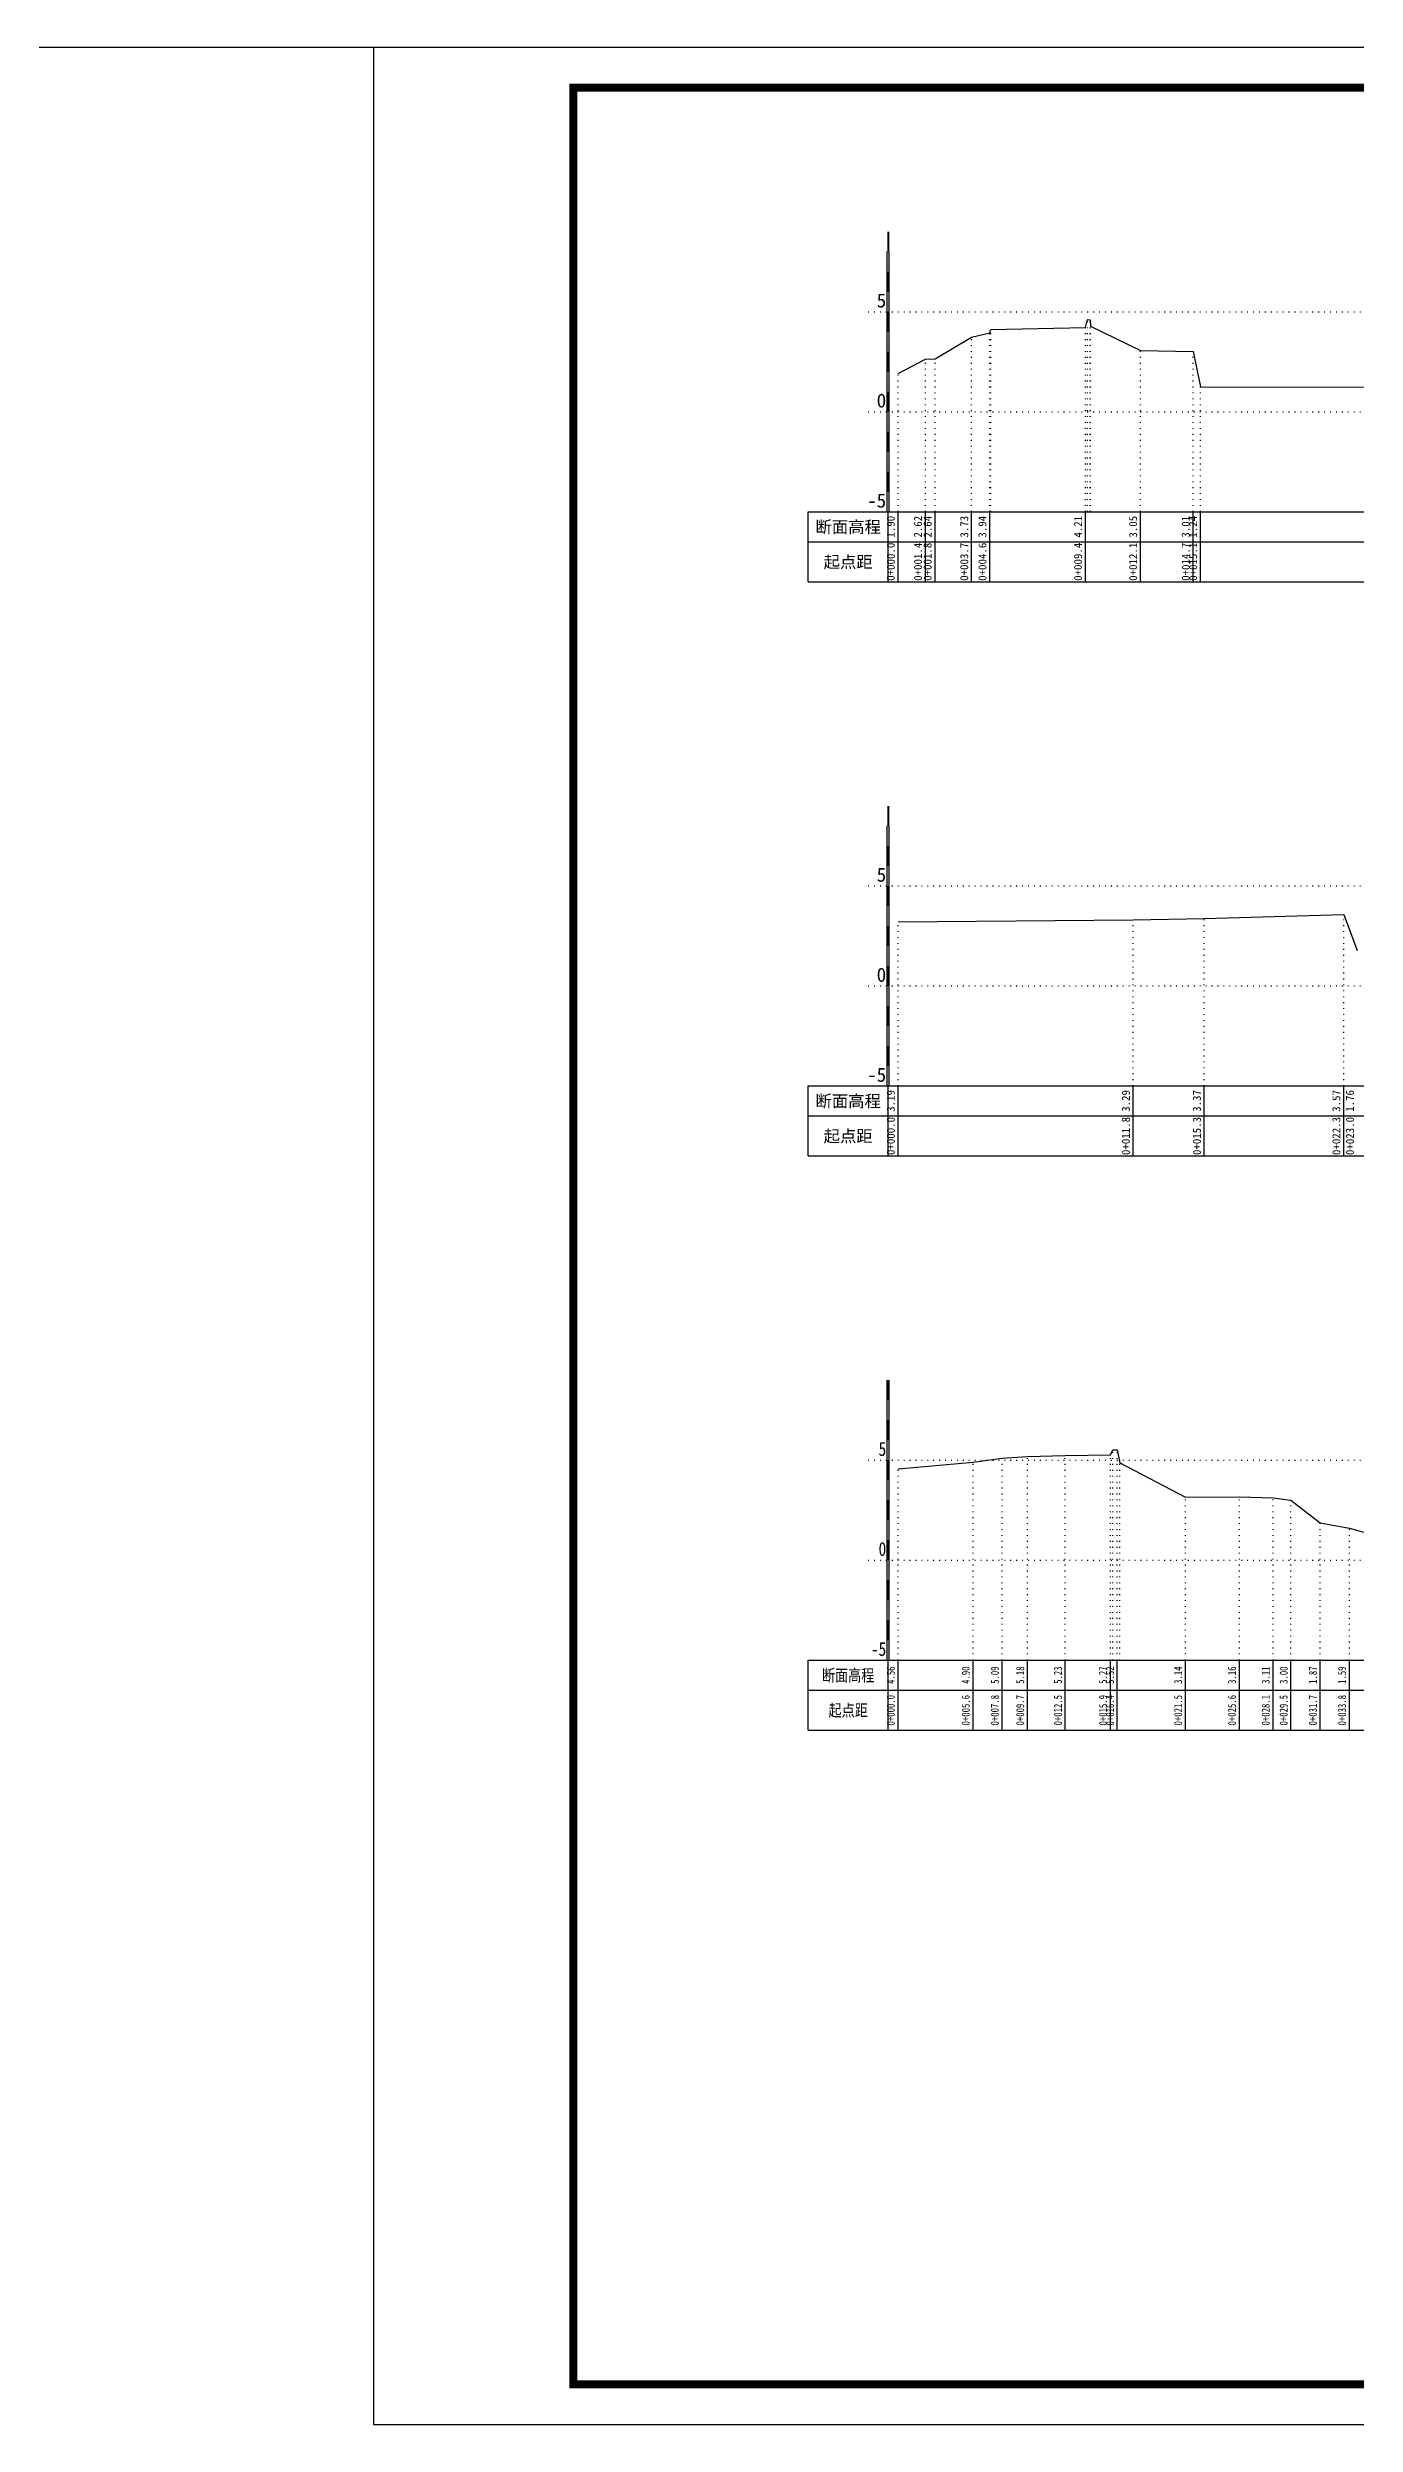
# Model space of a CAD drawing. Header units: millimetres. Extents: x 519117 to 522827, y 3371934 to 3372231.
# Drawn here: x 522365.8 to 522529.3, y 3371934.1 to 3372231.1 of the extents above; entities that cross this region are included whole.
import ezdxf
from ezdxf.enums import TextEntityAlignment as Align

# ---------------------------------------------------------------- set-up
doc = ezdxf.new("R2010")
doc.units = ezdxf.units.MM
doc.header["$LTSCALE"] = 0.4
doc.header["$MEASUREMENT"] = 0
doc.linetypes.add('X4', pattern=[1.6, 0, -1.6])
for name, color, linetype in [('DMX', 1, 'Continuous'), ('zdm1', 5, 'Continuous'), ('ZDMT5', 3, 'Continuous'), ('图框', 7, 'Continuous'), ('比例尺', 3, 'Continuous')]:
    doc.layers.add(name, color=color, linetype=linetype)
doc.styles.add('HDM', font='仿宋_GB2312.ttf')

msp = doc.modelspace()

# ---------------------------------------------------------------- linework, layer by layer
at = {"layer": 'DMX', "linetype": 'Continuous', "flags": 128}
for points in [[(522472.11, 3372190.32), (522475.51, 3372192.12), (522476.71, 3372192.17), (522481.28, 3372194.89), (522483.56, 3372195.42), (522483.68, 3372195.82), (522495.51, 3372196.09), (522495.78, 3372197.07), (522496.08, 3372197.04), (522496.13, 3372196.24), (522502.38, 3372193.19), (522508.96, 3372193.09), (522509.88, 3372188.67), (522533.71, 3372188.64)], [(522472.11, 3372121.8), (522501.48, 3372122.05), (522510.36, 3372122.25), (522527.78, 3372122.74), (522529.48, 3372118.22)], [(522472.11, 3372053.46), (522481.48, 3372054.31), (522485.11, 3372054.79), (522488.28, 3372055.01), (522492.99, 3372055.14), (522498.63, 3372055.24), (522498.94, 3372055.84), (522499.49, 3372055.86), (522499.81, 3372054.24), (522508.01, 3372049.91), (522514.74, 3372049.96), (522518.96, 3372049.84), (522521.19, 3372049.56), (522524.86, 3372046.74), (522528.49, 3372046.04), (522531.74, 3372045.16)]]:
    msp.add_lwpolyline(points, dxfattribs=at)
at = {"layer": 'zdm1', "linetype": 'Continuous'}
for p, q in [((522470.73, 3372173.06), (522470.73, 3372205.56)), ((522470.98, 3372173.06), (522470.98, 3372205.56)), ((522460.86, 3372164.31), (522460.86, 3372173.06)), ((522460.86, 3372173.06), (522472.11, 3372173.06)), ((522470.86, 3372164.31), (522470.86, 3372173.06)), ((522472.11, 3372173.06), (522756.21, 3372173.06)), ((522460.86, 3372169.31), (522756.21, 3372169.31)), ((522460.86, 3372164.31), (522756.21, 3372164.31)), ((522470.73, 3372101.31), (522470.73, 3372133.81)), ((522470.98, 3372101.31), (522470.98, 3372133.81)), ((522460.86, 3372092.56), (522460.86, 3372101.31)), ((522460.86, 3372101.31), (522472.11, 3372101.31)), ((522470.86, 3372092.56), (522470.86, 3372101.31)), ((522472.11, 3372101.31), (522803.73, 3372101.31)), ((522460.86, 3372097.56), (522803.73, 3372097.56)), ((522460.86, 3372092.56), (522803.73, 3372092.56)), ((522470.73, 3372029.56), (522470.73, 3372064.56)), ((522470.98, 3372029.56), (522470.98, 3372064.56)), ((522460.86, 3372029.56), (522472.11, 3372029.56)), ((522460.86, 3372020.81), (522460.86, 3372029.56)), ((522470.86, 3372020.81), (522470.86, 3372029.56)), ((522472.11, 3372029.56), (522802.73, 3372029.56)), ((522460.86, 3372025.81), (522802.73, 3372025.81)), ((522460.86, 3372020.81), (522802.73, 3372020.81))]:
    msp.add_line(p, q, dxfattribs=at)
at = {"layer": 'zdm1', "linetype": 'X4'}
for p, q in [((522468.36, 3372198.06), (522758.71, 3372198.06)), ((522468.36, 3372185.56), (522758.71, 3372185.56)), ((522468.36, 3372173.06), (522758.71, 3372173.06)), ((522468.36, 3372126.31), (522806.23, 3372126.31)), ((522468.36, 3372113.81), (522806.23, 3372113.81)), ((522468.36, 3372101.31), (522806.23, 3372101.31)), ((522468.36, 3372054.56), (522805.23, 3372054.56)), ((522468.36, 3372042.06), (522805.23, 3372042.06)), ((522468.36, 3372029.56), (522805.23, 3372029.56))]:
    msp.add_line(p, q, dxfattribs=at)
at = {"layer": 'zdm1', "linetype": 'Continuous', "flags": 128}
for points in [[(522470.86, 3372205.56, 0.25, 0.25, 0), (522470.86, 3372208.06, 0.25, 0.25, 0)], [(522470.86, 3372200.56, 0.25, 0.25, 0), (522470.86, 3372203.06, 0.25, 0.25, 0)], [(522470.86, 3372195.56, 0.25, 0.25, 0), (522470.86, 3372198.06, 0.25, 0.25, 0)], [(522470.86, 3372190.56, 0.25, 0.25, 0), (522470.86, 3372193.06, 0.25, 0.25, 0)], [(522470.86, 3372185.56, 0.25, 0.25, 0), (522470.86, 3372188.06, 0.25, 0.25, 0)], [(522470.86, 3372180.56, 0.25, 0.25, 0), (522470.86, 3372183.06, 0.25, 0.25, 0)], [(522470.86, 3372175.56, 0.25, 0.25, 0), (522470.86, 3372178.06, 0.25, 0.25, 0)], [(522470.86, 3372133.81, 0.25, 0.25, 0), (522470.86, 3372136.31, 0.25, 0.25, 0)], [(522470.86, 3372128.81, 0.25, 0.25, 0), (522470.86, 3372131.31, 0.25, 0.25, 0)], [(522470.86, 3372123.81, 0.25, 0.25, 0), (522470.86, 3372126.31, 0.25, 0.25, 0)], [(522470.86, 3372118.81, 0.25, 0.25, 0), (522470.86, 3372121.31, 0.25, 0.25, 0)], [(522470.86, 3372113.81, 0.25, 0.25, 0), (522470.86, 3372116.31, 0.25, 0.25, 0)], [(522470.86, 3372108.81, 0.25, 0.25, 0), (522470.86, 3372111.31, 0.25, 0.25, 0)], [(522470.86, 3372103.81, 0.25, 0.25, 0), (522470.86, 3372106.31, 0.25, 0.25, 0)], [(522470.86, 3372062.06, 0.25, 0.25, 0), (522470.86, 3372064.56, 0.25, 0.25, 0)], [(522470.86, 3372057.06, 0.25, 0.25, 0), (522470.86, 3372059.56, 0.25, 0.25, 0)], [(522470.86, 3372052.06, 0.25, 0.25, 0), (522470.86, 3372054.56, 0.25, 0.25, 0)], [(522470.86, 3372047.06, 0.25, 0.25, 0), (522470.86, 3372049.56, 0.25, 0.25, 0)], [(522470.86, 3372042.06, 0.25, 0.25, 0), (522470.86, 3372044.56, 0.25, 0.25, 0)], [(522470.86, 3372037.06, 0.25, 0.25, 0), (522470.86, 3372039.56, 0.25, 0.25, 0)], [(522470.86, 3372032.06, 0.25, 0.25, 0), (522470.86, 3372034.56, 0.25, 0.25, 0)]]:
    msp.add_lwpolyline(points, format="xyseb", dxfattribs=at)
at = {"layer": 'ZDMT5', "linetype": 'X4'}
for p, q in [((522481.28, 3372173.06), (522481.28, 3372194.89)), ((522483.56, 3372173.06), (522483.56, 3372195.42)), ((522483.68, 3372173.06), (522483.68, 3372195.82)), ((522495.51, 3372173.06), (522495.51, 3372196.09)), ((522495.78, 3372173.06), (522495.78, 3372197.07)), ((522496.08, 3372173.06), (522496.08, 3372197.04)), ((522496.13, 3372173.06), (522496.13, 3372196.24)), ((522475.51, 3372173.06), (522475.51, 3372192.12)), ((522476.71, 3372173.06), (522476.71, 3372192.17)), ((522502.38, 3372173.06), (522502.38, 3372193.19)), ((522508.96, 3372173.06), (522508.96, 3372193.09)), ((522472.11, 3372173.06), (522472.11, 3372190.32)), ((522509.88, 3372173.06), (522509.88, 3372188.67)), ((522472.11, 3372101.31), (522472.11, 3372121.8)), ((522501.48, 3372101.31), (522501.48, 3372122.05)), ((522510.36, 3372101.31), (522510.36, 3372122.25)), ((522527.78, 3372101.31), (522527.78, 3372122.74)), ((522488.28, 3372029.56), (522488.28, 3372055.01)), ((522492.99, 3372029.56), (522492.99, 3372055.14)), ((522498.63, 3372029.56), (522498.63, 3372055.24)), ((522498.94, 3372029.56), (522498.94, 3372055.84)), ((522499.49, 3372029.56), (522499.49, 3372055.86)), ((522472.11, 3372029.56), (522472.11, 3372053.46)), ((522481.48, 3372029.56), (522481.48, 3372054.31)), ((522485.11, 3372029.56), (522485.11, 3372054.79)), ((522499.81, 3372029.56), (522499.81, 3372054.24)), ((522508.01, 3372029.56), (522508.01, 3372049.91)), ((522514.74, 3372029.56), (522514.74, 3372049.96)), ((522518.96, 3372029.56), (522518.96, 3372049.84)), ((522521.19, 3372029.56), (522521.19, 3372049.56)), ((522524.86, 3372029.56), (522524.86, 3372046.74)), ((522528.49, 3372029.56), (522528.49, 3372046.04))]:
    msp.add_line(p, q, dxfattribs=at)
at = {"layer": 'ZDMT5', "linetype": 'Continuous'}
for p, q in [((522472.11, 3372164.31), (522472.11, 3372173.06)), ((522475.51, 3372164.31), (522475.51, 3372173.06)), ((522476.71, 3372164.31), (522476.71, 3372173.06)), ((522481.28, 3372164.31), (522481.28, 3372173.06)), ((522483.56, 3372164.31), (522483.56, 3372173.06)), ((522495.51, 3372164.31), (522495.51, 3372173.06)), ((522502.38, 3372164.31), (522502.38, 3372173.06)), ((522508.96, 3372164.31), (522508.96, 3372173.06)), ((522509.88, 3372164.31), (522509.88, 3372173.06)), ((522472.11, 3372092.56), (522472.11, 3372101.31)), ((522501.48, 3372092.56), (522501.48, 3372101.31)), ((522510.36, 3372092.56), (522510.36, 3372101.31)), ((522527.78, 3372092.56), (522527.78, 3372101.31)), ((522472.11, 3372020.81), (522472.11, 3372029.56)), ((522481.48, 3372020.81), (522481.48, 3372029.56)), ((522485.11, 3372020.81), (522485.11, 3372029.56)), ((522488.28, 3372020.81), (522488.28, 3372029.56)), ((522492.99, 3372020.81), (522492.99, 3372029.56)), ((522498.63, 3372020.81), (522498.63, 3372029.56)), ((522499.49, 3372020.81), (522499.49, 3372029.56)), ((522508.01, 3372020.81), (522508.01, 3372029.56)), ((522514.74, 3372020.81), (522514.74, 3372029.56)), ((522518.96, 3372020.81), (522518.96, 3372029.56)), ((522521.19, 3372020.81), (522521.19, 3372029.56)), ((522524.86, 3372020.81), (522524.86, 3372029.56)), ((522528.49, 3372020.81), (522528.49, 3372029.56))]:
    msp.add_line(p, q, dxfattribs=at)
at = {"layer": '图框', "flags": 128}
msp.add_lwpolyline([(522406.53, 3371934.06), (522826.53, 3371934.06), (522826.53, 3372231.06), (522406.53, 3372231.06)], close=True, dxfattribs=at)
at = {"layer": '图框', "const_width": 1, "flags": 128}
msp.add_lwpolyline([(522431.53, 3371939.06), (522821.53, 3371939.06), (522821.53, 3372226.06), (522431.53, 3372226.06)], close=True, dxfattribs=at)
at = {"layer": '比例尺', "linetype": 'Continuous'}
msp.add_line((522406.53, 3372231.06), (522356.53, 3372231.06), dxfattribs=at)

# ---------------------------------------------------------------- texts
at = {"layer": 'zdm1', "linetype": 'Continuous', "style": 'HDM'}
for s, p in [('5', (522470.61, 3372198.06)), ('0', (522470.61, 3372185.56)), ('-5', (522470.61, 3372173.06)), ('5', (522470.61, 3372126.31)), ('0', (522470.61, 3372113.81)), ('-5', (522470.61, 3372101.31))]:
    msp.add_text(s, height=1.75, dxfattribs=at).set_placement(p, align=Align.BOTTOM_RIGHT)
for s, p in [('断面高程', (522465.86, 3372171.19)), ('起点距', (522465.86, 3372166.81)), ('断面高程', (522465.86, 3372099.44)), ('起点距', (522465.86, 3372095.06))]:
    msp.add_text(s, height=1.5, dxfattribs=at).set_placement(p, align=Align.MIDDLE)
at = {"layer": 'zdm1', "linetype": 'Continuous', "style": 'HDM', "width": 0.8}
for s, p in [('5', (522470.61, 3372054.56)), ('0', (522470.61, 3372042.06)), ('-5', (522470.61, 3372029.56))]:
    msp.add_text(s, height=1.75, dxfattribs=at).set_placement(p, align=Align.BOTTOM_RIGHT)
for s, p in [('断面高程', (522465.86, 3372027.69)), ('起点距', (522465.86, 3372023.31))]:
    msp.add_text(s, height=1.5, dxfattribs=at).set_placement(p, align=Align.MIDDLE)
at = {"layer": 'ZDMT5', "linetype": 'Continuous', "style": 'HDM'}
for s, p in [('1.90', (522471.98, 3372171.19)), ('2.62', (522475.38, 3372171.19)), ('2.64', (522476.58, 3372171.19)), ('3.73', (522481.16, 3372171.19)), ('3.94', (522483.43, 3372171.19)), ('4.21', (522495.38, 3372171.19)), ('3.05', (522502.26, 3372171.19)), ('3.01', (522508.83, 3372171.19)), ('1.24', (522509.76, 3372171.19)), ('0+000.0', (522471.98, 3372166.81)), ('0+001.4', (522475.38, 3372166.81)), ('0+001.8', (522476.58, 3372166.81)), ('0+003.7', (522481.16, 3372166.81)), ('0+004.6', (522483.43, 3372166.81)), ('0+009.4', (522495.38, 3372166.81)), ('0+012.1', (522502.26, 3372166.81)), ('0+014.7', (522508.83, 3372166.81)), ('0+015.1', (522509.76, 3372166.81)), ('3.19', (522471.98, 3372099.44)), ('3.29', (522501.36, 3372099.44)), ('3.37', (522510.23, 3372099.44)), ('3.57', (522527.66, 3372099.44)), ('1.76', (522529.36, 3372099.44)), ('0+000.0', (522471.98, 3372095.06)), ('0+011.8', (522501.36, 3372095.06)), ('0+015.3', (522510.23, 3372095.06)), ('0+022.3', (522527.66, 3372095.06)), ('0+023.0', (522529.36, 3372095.06))]:
    msp.add_text(s, height=1, rotation=90, dxfattribs=at).set_placement(p, align=Align.BOTTOM_CENTER)
at = {"layer": 'ZDMT5', "linetype": 'Continuous', "style": 'HDM', "width": 0.8}
for s, p in [('4.56', (522471.98, 3372027.69)), ('4.90', (522481.35, 3372027.69)), ('5.09', (522484.98, 3372027.69)), ('5.18', (522488.15, 3372027.69)), ('5.23', (522492.87, 3372027.69)), ('5.27', (522498.5, 3372027.69)), ('5.52', (522499.37, 3372027.69)), ('3.14', (522507.88, 3372027.69)), ('3.16', (522514.62, 3372027.69)), ('3.11', (522518.83, 3372027.69)), ('3.00', (522521.07, 3372027.69)), ('1.87', (522524.73, 3372027.69)), ('1.59', (522528.37, 3372027.69)), ('0+000.0', (522471.98, 3372023.31)), ('0+005.6', (522481.35, 3372023.31)), ('0+007.8', (522484.98, 3372023.31)), ('0+009.7', (522488.15, 3372023.31)), ('0+012.5', (522492.87, 3372023.31)), ('0+015.9', (522498.5, 3372023.31)), ('0+016.4', (522499.37, 3372023.31)), ('0+021.5', (522507.88, 3372023.31)), ('0+025.6', (522514.62, 3372023.31)), ('0+028.1', (522518.83, 3372023.31)), ('0+029.5', (522521.07, 3372023.31)), ('0+031.7', (522524.73, 3372023.31)), ('0+033.8', (522528.37, 3372023.31))]:
    msp.add_text(s, height=1, rotation=90, dxfattribs=at).set_placement(p, align=Align.BOTTOM_CENTER)

doc.saveas('drawing.dxf')
